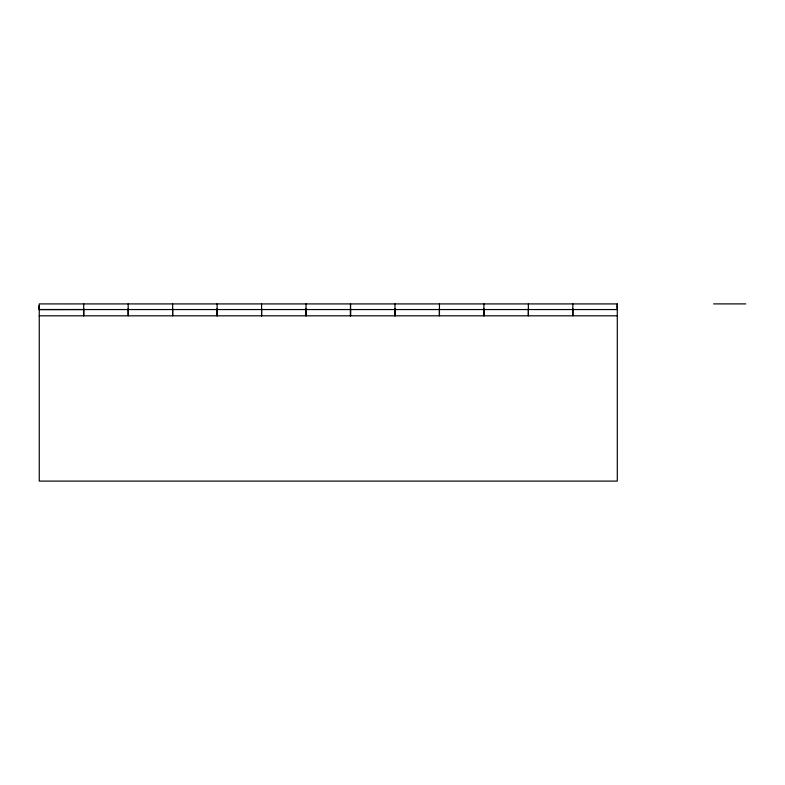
<?xml version="1.0" encoding="UTF-8"?>
<svg xmlns="http://www.w3.org/2000/svg" width="785" height="785" viewBox="0 0 785 785"><rect width="100%" height="100%" fill="white"/><g stroke="black" fill="none" stroke-linecap="round" stroke-linejoin="round"><path stroke-width="1.18" d="M83.72 308.672L83.72 315.815L83.72 303.913L39.25 303.913L39.26 481.107L617.295 481.107L617.295 303.913L83.72 303.913M172.651 308.672L172.651 315.815L172.641 303.913M217.111 308.672L217.111 315.815L217.111 303.913M261.582 308.672L261.582 315.815L261.582 303.913M306.042 308.672L306.042 315.815L306.042 303.913M350.512 315.805L350.512 303.913L350.512 315.805L350.512 308.672M394.973 308.672L394.973 315.815L394.973 303.913M439.433 308.672L439.433 315.815L439.443 303.913M483.903 308.672L483.903 315.815L483.903 303.913M528.364 308.672L528.364 315.815L528.374 303.913M617.295 307.946L617.295 303.913M617.295 305.708L617.295 309.555L39.25 309.555L39.25 305.689L39.25 309.555L83.72 309.535M713.634 303.893L745.75 303.893M39.25 315.815L617.295 315.815M572.834 303.913L572.844 315.805L572.834 308.672M128.181 303.913L128.19 315.805L128.181 308.672"/></g></svg>
